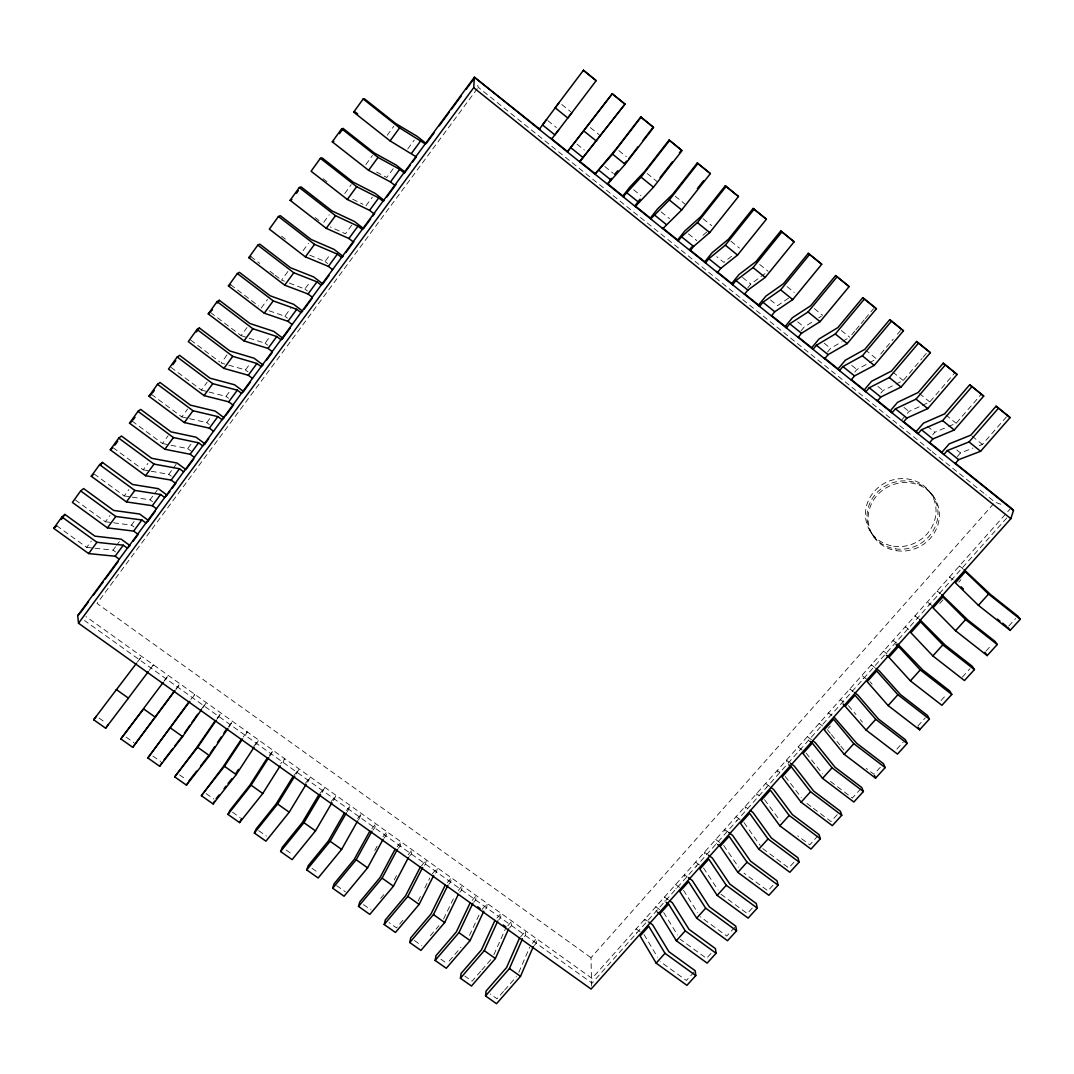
<?xml version="1.0" encoding="UTF-8"?>
<svg xmlns="http://www.w3.org/2000/svg" width="1074" height="1074" viewBox="0 0 1074 1074"><rect width="100%" height="100%" fill="white"/><g stroke="black" fill="none" stroke-linecap="round" stroke-linejoin="round"><path stroke-width="0.75" stroke-dasharray="5 3.75" d="M591.573 986.093L591.009 957.699L993.906 503.411M518.823 972.4L529.697 947.201M282.986 762.312L284.637 758.606L280.65 763.601M493.865 954.692L505.773 928.191M469.472 935.427L479.716 913.491M443.562 918.982L454.852 895.756M418.202 900.979L421.84 893.769M424.754 888.01L429.842 877.928M245.355 735.435L247.221 731.864L243.261 736.898M394.212 880.009L397.205 874.29M374.799 850.474L377.108 846.218M192.595 697.738L194.756 694.354L190.836 699.456M56.761 525.75L86.712 547.378L91.263 541.135M75.355 499.974L105.373 521.776L109.978 515.466M94.123 473.943L124.222 495.933L128.867 489.569M113.065 447.67L143.245 469.835L147.93 463.418M132.183 421.142L162.456 443.508L168.121 435.735M151.488 394.373L181.842 416.927L187.561 409.073M170.981 367.335L201.402 390.09L207.188 382.156M226.99 354.997L221.163 362.999L227.232 364.73M210.517 312.494L241.113 335.638L246.993 327.557M261.25 308.023L267.493 299.458M287.886 271.494L281.576 280.139L287.792 282.502M303.029 250.739L308.48 243.248M323.771 222.291L329.275 214.733M344.714 193.562L351.211 184.661M365.872 164.55L372.423 155.555M387.231 135.257L393.863 126.168M94.955 548.25L113.092 550.157L115.777 546.491M116.677 545.27L119.375 541.605M113.535 522.81L131.484 525.119L134.196 521.414M132.29 497.155L150.038 499.84L153.703 494.872M154.616 493.624L157.354 489.892M151.219 471.244L168.779 474.332L172.458 469.311M173.384 468.063L176.149 464.29M162.456 443.508L187.682 448.596L191.4 443.522M189.628 418.699L206.758 422.619L210.517 417.504M209.094 392.064L226.01 396.387L229.809 391.231M228.749 365.16L245.449 369.926L250.229 363.415M249.101 338.162L265.077 343.21L269.896 336.632M269.118 310.762L284.878 316.239L290.732 308.278M289.349 283.093L304.868 289.013L309.795 282.314M309.755 255.169L325.046 261.532L330.416 254.229M351.748 225.178L345.425 233.783L330.376 226.963M366.006 205.765L372.383 197.079M393.218 168.712L386.774 177.492L376.585 172.055M407.744 148.924L414.255 140.063M477.286 88.672L97.049 603.454L591.009 957.699M151.031 668.041L153.434 664.806L149.205 670.458M137.418 662.04L141.714 656.429L139.244 659.624M164.403 680.58L168.309 675.439L164.161 681.131M176.042 688.904L179.962 683.776L175.881 689.508M201.429 709.015L206.356 702.638L202.409 708.451M217.123 718.238L221.069 713.163L217.203 719.003M228.641 726.467L232.588 721.406L228.802 727.286M253.733 746.349L258.686 740.053L255.035 746.014M269.265 755.465L273.239 750.457L269.655 756.458M294.128 775.186L299.109 768.957L295.672 775.025M305.446 783.268L310.44 777.052L307.07 783.174M319.837 793.538L324.831 787.349L321.529 793.498M331.101 801.58L336.108 795.404L332.873 801.593M747.705 287.913L750.793 284.1L765.48 273.266M346.405 810.561L350.419 805.648L347.251 811.863M357.615 818.563L361.629 813.662L358.528 819.918M371.846 828.725L375.873 823.839L374.719 827.853L372.839 830.135M382.988 836.686L387.016 831.813L385.942 835.867L384.049 838.136M801.043 330.832L804.158 327.06L813.421 321.22M397.138 846.795L401.179 841.935L400.172 846.03L398.279 848.299M408.227 854.703L412.268 849.856L411.329 854.005L409.436 856.26M827.477 352.097L830.605 348.352L841.519 341.988M380.572 898.455L383.767 894.642M851.776 334.726L854.891 330.993M855.938 329.745L860.099 324.778M861.133 323.529L864.248 319.797M865.295 318.548L873.605 308.6M421.29 865.966L426.351 859.925L425.479 864.114L423.586 866.369M432.312 873.833L437.387 867.819L436.568 872.048L434.675 874.29M854.797 372.007L856.891 369.523L868.128 363.468M402.884 920.284L396.494 927.869L389.03 922.606M880.72 353.977L893.232 339.156M897.394 334.215L900.522 330.51M447.321 882.627L451.389 877.834L450.65 882.103L448.757 884.345M458.289 890.467L462.357 885.674L461.686 889.984L459.779 892.226M880.922 393.03L883.016 390.56L894.575 384.814M430.392 935.696L438.944 925.654M896.025 384.089L903.247 380.491L922.056 358.407M923.103 357.186L928.325 351.05M472.211 900.401L476.292 895.635L475.688 899.985L473.782 902.214M482.105 909.383L487.207 903.435L486.67 907.825L484.763 910.054M901.65 420.041L908.993 411.49L920.861 406.026M449.187 961.029L460.988 947.295M922.351 405.341L929.775 401.931L954.92 372.691M496.967 918.082L501.061 913.343L500.591 917.773L498.685 919.988M507.827 925.828L511.909 921.103L511.506 925.573L509.6 927.788M932.715 434.715L934.81 432.272L947 427.116M480.709 971.272L472.104 981.193L464.76 976.024M481.783 970.037L491.476 958.867M948.53 426.472L956.142 423.25L981.341 394.198M520.568 936.85L525.696 930.957L525.361 935.467L523.441 937.669M532.382 943.375L536.49 938.676L536.221 943.227L534.302 945.429M957.323 456.571L960.492 452.946L972.99 448.086M503.505 991.383L497.034 998.78L490.187 993.96M504.592 990.161L516.46 976.602M979.233 445.656L982.361 444.435L1007.613 415.584M1011.05 507.962L592.043 978.387L85.974 616.57M1006.781 517.937L592.056 983.126L84.51 620.517M828.229 728.32L830.309 725.997M939.763 603.454L943.012 599.802M958.76 582.175L960.948 579.732M694.113 971.983L686.393 980.468L660.08 961.472M710.961 953.47L706.504 958.357L680.137 939.213M734.656 927.412L726.789 936.058L700.369 916.753M752.297 908.013L747.262 913.544L720.775 894.092M772.998 885.258L767.91 890.843L744.027 873.202M793.874 862.315L788.746 867.94L762.151 848.178M818.039 835.747L809.769 844.835L797.767 835.881M837.237 814.642L830.967 821.529L812.28 807.473M860.798 788.746L852.367 798.009L829.625 780.798M880.331 767.266L873.967 774.273L866.302 768.434M896.817 749.142L903.247 742.067M917.733 726.145L925.305 717.821M941.012 700.557L946.476 694.556M962.317 677.144L970.023 668.659M986.026 651.072L991.584 644.964M1008.835 625.994L1015.574 618.584M703 235.246L706.732 232.024M731.609 256.243L723.876 262.418L716.747 256.673M788.598 298.116L777.563 305.647L769.722 299.337M818.71 317.877L821.355 316.212M842.875 341.196L848.326 338.015M869.524 362.703L876.545 358.917L865.939 350.339M86.712 547.378L93.304 548.076M105.373 521.776L111.911 522.608M124.222 495.933L130.679 496.9M143.245 469.835L149.635 470.962M181.842 416.927L188.071 418.35M201.402 390.09L207.55 391.661M241.113 335.638L247.503 337.666M1000.847 504.27L995.007 502.162L985.851 494.805M352.675 199.214L363.039 204.315M99.063 718.076L105.668 722.735M126.047 737.113L133.941 742.671M152.884 756.042L160.724 761.573M179.559 774.864L186.071 779.442M206.101 793.579L213.86 799.043M232.494 812.186L240.2 817.623M258.727 830.699L266.406 836.109M286.1 850.004L292.45 854.488M312.037 868.302L318.36 872.759M336.592 885.62L345.385 891.823M363.509 904.603L371.013 909.893M414.416 940.502L421.827 945.738M440.877 959.176L447.039 963.512M113.092 550.157L115.603 551.982M640.117 931.668L636.184 928.822L636.439 933.346M647.421 921.062L644.803 919.156L645.098 923.627M668.444 899.905L664.511 897.032L664.913 901.408M131.484 525.119L134.008 526.945M659.758 909.651L655.811 906.792L656.174 911.208M150.038 499.84L152.575 501.692M679.56 887.446L675.613 884.546L676.083 888.869M687.024 876.639L684.38 874.706L684.903 878.988M168.779 474.332L171.303 476.198M699.55 865.04L695.59 862.127L696.167 866.342M187.682 448.596L191.494 451.416M719.701 842.432L715.74 839.506L716.425 843.614M707.081 854.139L704.437 852.192L705.068 856.367M727.313 831.451L724.668 829.49L725.406 833.558M206.758 422.619L209.309 424.512M740.04 819.637L736.066 816.683L736.871 820.697M747.719 808.561L745.061 806.574L745.92 810.548M226.01 396.387L228.574 398.306M759.224 795.646L756.566 793.659L757.492 797.566M245.449 369.926L248.013 371.859M779.912 772.448L777.254 770.434L778.288 774.233M190.648 340.055L219.834 361.992M806.936 803.459L810.951 806.467M769.642 786.463L765.655 783.47L766.621 787.323M789.081 762.164L786.41 760.15L787.497 763.896M265.077 343.21L267.641 345.157M802.117 750.041L798.13 747.007L799.284 750.686M230.574 284.677L258.579 305.996M811.367 739.677L807.366 736.63L808.574 740.268M284.878 316.239L287.456 318.199M822.617 725.984L819.18 723.366L820.455 726.937M250.819 256.592L259.787 263.452M270.044 271.306L273.897 274.246M275.172 275.226L280.301 279.159M831.934 715.526L828.497 712.908L829.826 716.412M853.28 691.602L849.829 688.958L851.279 692.354M304.868 289.013L307.446 291M843.869 702.154L840.418 699.523L841.828 702.973M325.046 261.532L327.637 263.533M866.449 678.996L861.858 675.452L863.375 678.781M281.549 236.146L285.402 239.113M874.8 667.464L871.35 664.806L872.934 668.082M886.936 653.851L883.486 651.18L884.587 653.314M315.112 217.552L318.978 220.546M896.521 643.111L893.058 640.426L894.776 643.581M908.765 629.377L905.301 626.679L907.087 629.753M323.113 178.714L326.993 181.734M918.431 618.53L914.967 615.818L916.82 618.852M940.556 593.734L937.078 590.995L939.052 593.909M931.95 605.575L927.332 601.95L929.252 604.904M953.027 579.745L949.55 576.993L951.604 579.826M962.881 568.696L959.391 565.944L961.512 568.723M930.916 450.704L478.279 87.316L476.896 82.993M932.219 451.751L984.549 493.758M547.78 120.61L556.413 127.564M576.993 144.131L584.35 150.065M604.81 166.524L613.335 173.397M633.66 189.762L640.923 195.616M661.114 211.873L669.545 218.666M688.421 233.863L696.798 240.603M742.523 277.428L750.793 284.1M797.673 321.838L804.158 327.06M824.147 343.156L830.605 348.352M851.749 365.388L856.891 369.523M877.914 386.452L883.016 390.56M903.919 407.395L908.993 411.49M927.251 426.19L934.81 432.272M956.733 449.925L960.492 452.946M561.769 104.487L570.616 111.642M590.405 127.631L599.185 134.733M618.852 150.629L626.33 156.67M647.125 173.478L657.033 181.493M675.224 196.193L685.078 204.154M703.148 218.76L711.713 225.688M730.897 241.194L739.409 248.067M759.68 264.459L768.138 271.292M787.081 286.61L794.29 292.437M814.32 308.614L822.684 315.38M841.385 330.497L849.695 337.209M892.816 372.074L903.247 380.491M919.411 393.567L929.775 401.931M945.845 414.926L956.142 423.25M972.118 436.165L982.361 444.435M869.9 681.668L872.101 684.165M848.447 705.672L855.978 714.546M860.274 719.607L862.422 722.144M930.138 492.402L933.44 496.389M827.195 729.474L830.35 733.327M831.397 734.616L839.801 744.873M840.848 746.161L843.989 750.014M806.118 753.062L822.536 773.857M785.242 776.448L801.258 797.499M764.54 799.62L780.18 820.925M744.014 822.603L760.244 845.493M723.675 845.372L738.576 867.161M703.51 867.953L718.05 889.97M683.52 890.333L697.711 912.578M871.457 533.04L874.169 537.403M663.692 912.524L677.533 934.998M644.051 934.514L657.543 957.216M893.689 546.223A35.737 33.549 -26.7 0 0 934.205 500.189A35.737 33.549 -26.7 0 0 874.276 491.409A35.737 33.549 -26.7 0 0 893.689 546.223M896.602 550.707A36.086 33.844 -26.5 0 0 937.535 504.256A36.086 33.844 -26.5 0 0 877.042 495.396A36.086 33.844 -26.5 0 0 896.602 550.707M895.394 548.854A35.939 33.724 -26.6 0 0 936.152 502.578A35.939 33.724 -26.6 0 0 875.887 493.745A35.939 33.724 -26.6 0 0 895.394 548.854"/><path stroke-width="1.5" d="M954.826 462.787L1011.05 507.962L1013.48 510.432L1010.862 518.675L591.103 989.06L78.523 623.229L473.715 87.679L474.359 77.221L540.423 129.753M624.987 104.124L579.651 161.825L624.987 104.124L612.18 93.72L567.314 151.917L612.328 93.814M533.335 946.516L520.514 976.36L496.537 1003.707L485.529 995.947L486.079 991.06L506.552 967.58L519.548 938.018M508.633 928.889L495.369 958.518L471.473 986.039L460.41 978.239L461.095 973.433L481.501 949.805L494.926 920.458M483.81 911.168L470.103 940.582L446.274 968.278L435.145 960.438L435.963 955.712L456.316 931.937L470.184 902.791M458.128 894.803L444.676 922.553L420.927 950.423L409.744 942.529L410.698 937.884L430.996 913.961L445.294 885.03M433.735 875.417L419.128 904.415L395.447 932.46L384.197 924.526L385.298 919.975L405.529 895.891L420.27 867.174M408.496 857.401L393.433 886.184L369.832 914.404L358.515 906.429L359.75 901.959L379.928 877.726L395.125 849.225M383.109 839.277L367.59 867.846L344.069 896.24L332.685 888.225L334.068 883.835L354.178 859.469L369.832 831.169M357.588 821.06L341.613 849.413L318.159 877.995L306.721 869.927L308.251 865.631L328.282 841.09L344.405 813.018M331.933 802.748L315.488 830.873L292.115 859.63L280.609 851.521L282.287 847.305L302.25 822.617L318.83 794.773M485.529 995.947L509.465 968.52L522.488 938.77M306.13 784.329L289.215 812.226L265.922 841.17L254.35 833.008L256.176 828.9L276.072 804.05L293.121 776.421M460.41 978.239L484.267 950.638L497.732 921.103M267.278 757.976L249.745 785.376L229.917 810.373L227.943 814.401L239.583 822.603L241.489 818.536M435.145 960.438L458.934 932.662L472.829 903.328M409.744 942.529L433.453 914.578L447.804 885.459M384.197 924.526L407.838 896.401L422.646 867.497M241.288 739.422L223.271 766.594L201.388 795.686L213.095 803.943L214.464 801.285M358.515 906.429L382.076 878.129L397.34 849.44M332.685 888.225L356.179 859.75L371.899 831.276M215.149 720.775L196.649 747.705L174.686 776.864L186.46 785.161L187.923 782.57M306.721 869.927L330.134 841.264L346.325 813.018M280.609 851.521L303.942 822.684L320.602 794.653M551.808 138.895L558.883 129.551M254.35 833.008L277.602 803.996L294.732 776.193M188.863 702.02L147.836 757.949L159.664 766.286L162.026 762.486M239.583 822.603L262.781 793.471L280.193 765.816M227.943 814.401L251.115 785.201L268.728 757.626M213.095 803.943L236.213 774.623L254.108 747.195M235.824 773.508L238.495 769.414M201.388 795.686L224.479 766.299L242.576 738.966M210.209 753.317L214.787 746.564M217.525 742.51L221.177 737.1M223.929 733.045L226.668 728.991M186.46 785.161L209.497 755.666L227.876 728.467M163.248 682.339L120.825 738.912L132.733 747.303L174.082 691.468M174.686 776.864L197.683 747.289L216.29 720.198M184.5 733.059L190.125 725.017M192.004 722.346L197.629 714.304M159.664 766.286L182.62 736.589L201.496 709.632M147.836 757.949L189.843 701.322M119.268 559.218L115.16 556.238L88.672 553.58L53.7 528.327L61.903 516.956L64.923 514.433L94.901 536.141L121.161 539.175L129.967 545.565L127.39 548.183L123.268 545.203L96.915 542.289L61.903 516.956M80.657 490.925L115.777 516.473L141.849 519.964L145.97 522.971L148.467 520.46L139.633 514.016L113.643 510.432L83.597 488.549L80.657 490.925L72.388 502.404L107.454 527.871L133.659 531.093L137.767 534.087M156.455 508.74L152.32 505.72L126.41 501.907L91.25 476.238L99.6 464.653L102.433 462.411L132.572 484.481L158.267 488.643L167.114 495.141L164.725 497.517L160.59 494.483L134.814 490.415L99.6 464.653M175.304 483.152L171.155 480.105L145.554 475.715L110.286 449.818L118.717 438.125L121.456 436.031L151.676 458.289L177.076 463.042L185.95 469.593M194.327 457.336L190.165 454.262L164.859 449.268L129.498 423.156L138.022 411.342L140.654 409.395L170.954 431.842L196.059 437.199L204.946 443.804L202.758 445.898L198.596 442.81L173.424 437.548L138.022 411.342M213.525 431.265L209.363 428.164L184.366 422.565L148.91 396.239L157.502 384.304L160.039 382.505L190.42 405.14L215.203 411.1L224.13 417.773L222.036 419.719L217.861 416.605L192.998 410.738L157.502 384.304M250.457 382.035L243.503 391.486L234.548 384.774L210.074 378.196L179.613 355.36L177.183 357.011L168.497 369.053L204.047 395.621L228.735 401.837L232.91 404.952M197.039 329.45L232.736 356.34L256.941 363.482L261.143 366.637L263.036 364.972L254.068 358.206L229.917 350.997L199.361 327.959L197.039 329.45L188.272 341.613L223.929 368.409L248.282 375.256L252.471 378.397M272.219 351.601L268.017 348.419L243.999 340.928L208.249 313.903L217.096 301.619L219.311 300.29L249.947 323.516L273.763 331.369L282.757 338.203L280.972 339.72L276.77 336.524L252.887 328.751L217.096 301.619M292.155 324.536L287.953 321.327L264.258 313.178L228.413 285.926L237.354 273.521L239.462 272.353L270.165 295.793L293.645 304.291L302.667 311.178L300.988 312.547L296.773 309.325L273.239 300.895L237.354 273.521M312.279 297.216L308.063 293.981L284.717 285.174L248.779 257.666L257.8 245.141L259.787 244.147L290.584 267.788L313.729 276.958L322.764 283.898L321.193 285.12L316.978 281.871L293.779 272.756L257.8 245.141M278.448 216.492L314.534 244.348L337.37 254.149L341.599 257.411L343.062 256.364L334.001 249.356L311.205 239.502L280.327 215.659L278.448 216.492L269.346 229.138L305.378 256.887L328.375 266.379L332.604 269.641M353.118 241.784L348.875 238.495L326.241 228.319L290.114 200.314L299.31 187.547L301.069 186.889L332.041 210.947L354.46 221.499L363.549 228.561L362.207 229.46L357.964 226.158L335.491 215.659L299.31 187.547M320.374 158.321L356.662 186.675L378.746 197.885L383.002 201.214L384.224 200.489L375.121 193.36L353.064 182.11L322.012 157.838L320.374 158.321L311.084 171.222L347.318 199.469L369.577 210.356L373.833 213.672M395.903 184.647L394.735 185.292L390.48 181.936L368.597 170.323L332.269 141.822L341.653 128.799L343.17 128.491L374.302 152.991L395.984 164.953L405.113 172.149M415.866 156.616L390.09 140.895L353.668 112.139L363.146 98.983L364.542 98.862L395.756 123.577L417.048 136.277L426.203 143.527L425.223 143.916L399.622 127.86L363.146 98.983M61.299 519.467L64.923 514.433M100.594 464.975L102.433 462.411M114.931 445.079L117.724 441.199M133.122 419.84L135.015 417.222M152.441 393.057L154.334 390.412M172.887 364.677L175.774 360.689M196.461 331.987L199.361 327.959M212.464 309.782L208.249 313.903M217.364 303.002L219.311 300.29M296.491 193.239L298.33 190.702M339.438 133.673L343.17 128.491M132.733 747.303L174.968 690.703M88.672 553.58L96.915 542.289M107.454 527.871L115.777 516.473M126.41 501.907L134.814 490.415M145.554 475.715L154.025 464.102L179.506 468.761L183.654 471.822M164.859 449.268L173.424 437.548M184.366 422.565L192.998 410.738M204.047 395.621L212.773 383.673L237.314 390.171L241.489 393.299L243.489 391.5M223.929 368.409L232.736 356.34M243.999 340.928L252.887 328.751M264.258 313.178L273.239 300.895M284.717 285.174L293.779 272.756M305.378 256.887L314.534 244.348M326.241 228.319L335.491 215.659M347.318 199.469L356.662 186.675M368.597 170.323L378.035 157.422L399.743 169.343L404.012 172.713M390.09 140.895L399.622 127.86M115.16 556.238L123.268 545.203M133.659 531.093L141.849 519.964M152.32 505.72L160.59 494.483M171.155 480.105L179.506 468.761M190.165 454.262L198.596 442.81M209.363 428.164L217.861 416.605M228.735 401.837L237.314 390.171M248.282 375.256L256.941 363.482M268.017 348.419L276.77 336.524M287.953 321.327L296.773 309.325M308.063 293.981L316.978 281.871M328.375 266.379L337.37 254.149M348.875 238.495L357.964 226.158M369.577 210.356L378.746 197.885M390.48 181.936L399.743 169.343M411.584 153.246L420.941 140.533M78.523 623.229L77.69 615.644L474.359 77.221L1013.48 510.432M80.523 612.677L88.471 601.883M93.438 595.144L103.373 581.652M105.359 578.953L118.288 561.42M133.189 541.189L138.157 534.449M148.091 520.957L155.059 511.519M167.974 493.986L169.96 491.288M171.947 488.589L175.921 483.193M186.849 468.358L193.817 458.92M204.745 444.086L208.718 438.689M225.607 415.759L233.568 404.965M266.352 360.461L272.326 352.366M282.261 338.874L290.208 328.094M304.117 309.205L312.078 298.424M323.005 283.576L328.966 275.494M345.855 252.565L353.816 241.771M363.75 228.279L370.705 218.841M372.691 216.143L374.678 213.444M386.613 197.267L395.554 185.117M404.495 172.981L410.456 164.886M412.443 162.201L416.417 156.804M426.365 143.312L434.312 132.518M439.279 125.779L449.214 112.287M451.201 109.588L461.135 96.11M466.116 89.357L473.07 79.919M559.245 102.446L542.477 124.92L554.896 134.894L571.878 112.663M105.641 728.199L128.424 698.127L116.408 689.615L93.666 719.768L105.641 728.199L108.313 724.601M127.806 698.865L148.293 671.666M583.424 70.293L555.151 107.789L567.851 118.046L596.164 80.657L583.424 70.293L596.164 80.657M546.545 119.617L539.47 128.987M120.825 738.912L143.661 708.947L155.596 717.419M115.885 690.394L136.519 663.249M641.044 117.187L612.583 154.173L595.251 173.813L616.355 148.615L640.722 116.959L653.623 127.43L625.122 164.295L607.535 184.231L611.495 178.338M93.666 719.768L96.418 716.21M164 759.949L172.833 748.511M174.807 745.974L181.681 737.086M628.827 158.684L637.969 146.856M643.058 140.278L653.22 127.135L640.722 116.959M669.585 140.425L641.03 177.129L623.081 196.73L622.88 196.018L630.022 186.836L644.642 171.478L669.089 140.036L682.084 150.588L653.502 187.198L635.271 206.517M634.989 205.752L640.091 199.2M188.662 781.281L196.555 771.172M200.502 766.124L208.383 756.029M660.094 177.572L672.337 161.905M679.466 152.763L681.507 150.159L669.089 140.036M697.939 163.503L669.303 199.965L650.723 218.935L650.347 218.089L657.503 208.974L672.754 194.193L697.268 162.98L710.37 173.612L681.695 209.954L662.819 228.655L662.376 227.769M216.143 798.707L219.109 794.935M224.05 788.665L226.037 786.155M228.01 783.644L231.971 778.637M697.348 188.594L703.483 180.808M726.118 186.446L697.402 222.64L681.534 236.763L678.177 240.992L677.64 240.026L684.823 230.964L700.691 216.773L725.286 185.775L738.469 196.488L709.713 232.575L693.562 246.443L690.206 250.658M689.602 249.638L691.656 247.06M754.123 209.229L725.326 245.181L708.84 258.727L705.47 262.929L704.786 261.841L711.981 252.833L728.467 239.22L753.116 208.437L766.393 219.217L737.556 255.062L720.802 268.352L717.432 272.541L716.667 271.386M781.953 231.89L753.075 267.587L735.972 280.556L732.602 284.731L731.756 283.509L738.979 274.568L756.056 261.519L780.785 230.95L794.142 241.811L765.225 277.401L747.866 290.114L744.483 294.276M809.621 254.404L780.65 289.846L762.956 302.25L759.573 306.399L758.566 305.056L765.802 296.182L783.483 283.697L808.279 253.33L821.731 264.258L792.733 299.606L774.77 311.755L771.387 315.89M837.102 276.77L808.064 311.97L789.766 323.824L786.369 327.946L785.215 326.483L792.478 317.649L810.736 305.728L835.599 275.575L849.145 286.57L820.066 321.663L801.513 333.276L798.116 337.37M864.422 299.002L835.304 333.974L816.428 345.264L813.018 349.345L811.702 347.761L818.992 339.008L837.827 327.624L862.758 297.673L876.384 308.748L847.238 343.599L828.094 354.648L824.698 358.729M891.568 321.099L862.368 355.83L842.915 366.57L839.506 370.637L838.042 368.932L845.345 360.22L864.758 349.386L889.742 319.649L903.462 330.779L874.236 365.402L854.528 375.913L851.105 379.954M918.552 343.062L889.285 377.551L869.255 387.754L865.832 391.795L864.221 389.969L871.538 381.324L891.514 371.013L916.565 341.478L930.366 352.688L901.073 387.07L880.787 397.031L877.364 401.058M945.362 364.892L916.028 399.139L895.434 408.818L892.011 412.819L890.252 410.886L897.582 402.294L918.122 392.52L943.227 363.187L957.109 374.45L927.748 408.603L906.899 418.041L903.476 422.042M972.024 386.586L942.61 420.605L921.465 429.748L918.028 433.735L916.122 431.681L923.465 423.143L944.556 413.893L969.741 384.747L983.703 396.091L954.249 430.003L932.863 438.917L929.426 442.891M998.511 408.147L969.03 441.938L947.335 450.556L943.885 454.517L941.844 452.342L949.215 443.871L970.842 435.131L996.081 406.187L1010.124 417.598L980.602 451.281L958.666 459.672L955.216 463.619M669.76 900.858L672.391 902.778L689.011 929.346L715.405 948.57L716.089 953.282L707.135 963.123L676.325 940.757L659.852 913.88L668.605 904.093L666.135 902.294M720.13 846.366L729.112 836.31L747.048 862.221L778.086 885.204L768.89 895.3L737.878 872.397L720.13 846.366L717.66 844.526M788.746 764.836L791.229 766.715L782.02 777.039L801.11 802.197L832.323 825.651L841.761 815.287L840.365 811.206L813.636 791.055L794.398 766.192L790.41 763.171M809.823 741.208L812.32 743.101L803.016 753.518L822.563 778.368L853.843 802.023L863.375 791.551L861.845 787.591L835.062 767.266L815.367 742.711L812.696 740.684M845.574 705.846L855.038 695.24L875.753 719.325L907.181 743.436L897.475 754.096L866.074 730.065L843.077 703.926M897.676 644.011L922.741 669.961L949.752 690.958L951.806 694.435L941.925 705.296L910.39 680.862L888.91 657.301L898.549 646.508L896.025 644.561M656.16 963.136L665.007 953.309L648.777 926.298L640.104 936.004L656.16 963.136L686.917 985.328L695.791 975.581L695.214 970.762L668.874 951.698L652.67 924.862L648.736 922.002M676.325 940.757L685.252 930.836L668.605 904.093M696.664 918.176L705.672 908.174L688.595 881.7L679.775 891.568L696.664 918.176L727.541 940.717L736.576 930.796L735.784 926.177L709.323 906.805L692.287 880.505L688.34 877.606M717.177 895.394L726.266 885.298L708.759 859.106L699.872 869.067L717.177 895.394L748.135 918.109L757.251 908.094L756.324 903.583L729.823 884.063L712.357 858.045L708.397 855.119M737.878 872.397L747.048 862.221M758.768 849.212L768.017 838.942L749.639 813.313L740.577 823.463L758.768 849.212L789.846 872.289L799.123 862.1L797.969 857.804L771.36 837.975L753.022 812.521L750.364 810.534M779.845 825.812L789.175 815.448L770.34 790.115L761.211 800.345L779.845 825.812L810.991 849.078L820.348 838.794L819.073 834.605L792.397 814.616L773.616 789.457L770.957 787.457M801.11 802.197L810.534 791.739L791.229 766.715M822.563 778.368L832.068 767.816L812.32 743.101M844.218 754.324L853.817 743.678L833.585 719.285L824.201 729.783L844.218 754.324L875.565 778.167L885.177 767.601L883.526 763.762L856.69 743.275L834.23 717.284M866.074 730.065L875.753 719.325M888.131 705.578L897.891 694.73L876.693 670.981L867.148 681.681L888.131 705.578L919.599 729.81L929.399 719.056L927.466 715.445L900.522 694.623L879.405 671.022L875.954 668.364M910.39 680.862L920.243 669.921L898.549 646.508M932.85 655.919L942.797 644.87L920.593 621.806L910.873 632.707L932.85 655.919L964.452 680.554L974.427 669.599L972.225 666.242L945.174 645.085L919.599 619.443M955.524 630.747L965.566 619.604L997.249 644.534L987.181 655.596L955.524 630.747L933.024 607.884L942.851 596.889L965.566 619.604M978.401 605.333L988.536 594.083L1020.3 619.228L1010.137 630.384L978.401 605.333L955.39 582.82L965.298 571.73L988.536 594.083M614.556 174.377L617.845 170.753M624.437 163.517L626.625 161.1M77.69 615.644L79.583 613.67M53.7 528.327L56.761 525.75M91.25 476.238L93.17 474.708M110.286 449.818L112.139 448.382M129.498 423.156L132.183 421.142M148.91 396.239L151.488 394.373M228.413 285.926L230.574 284.677M248.779 257.666L250.819 256.592M290.114 200.314L291.927 199.576M332.269 141.822L333.839 141.446M353.668 112.139L355.105 111.938L357.709 113.978M170.753 728.172L182.62 736.589M197.683 747.289L209.497 755.666M224.479 766.299L236.213 774.623M251.115 785.201L262.781 793.471M277.602 803.996L289.215 812.226M303.942 822.684L315.488 830.873M330.134 841.264L341.613 849.413M356.179 859.75L367.59 867.846M382.076 878.129L393.433 886.184M407.838 896.401L419.128 904.415M433.453 914.578L444.676 922.553M458.934 932.662L470.103 940.582M484.267 950.638L495.369 958.518M509.465 968.52L520.514 976.36M477.715 906.805L480.145 908.55M503.182 924.996L505.908 926.943M665.007 953.309L695.791 975.581M657.395 912.095L659.852 913.88M685.252 930.836L716.089 953.282M705.672 908.174L736.576 930.796M118.717 438.125L154.025 464.102M726.266 885.298L757.251 908.094M728.628 832.431L732.602 835.384L750.498 861.12L777.052 880.801L778.086 885.204M768.017 838.942L799.123 862.1M177.183 357.011L212.773 383.673M789.175 815.448L820.348 838.794M810.534 791.739L841.761 815.287M832.068 767.816L863.375 791.551M853.817 743.678L885.177 767.601M854.421 692.488L857.871 695.133L878.505 719.07L905.395 739.704L907.181 743.436M897.891 694.73L929.399 719.056M920.243 669.921L951.806 694.435M886.399 655.355L888.91 657.301M710.37 173.612L697.268 162.98M942.797 644.87L974.427 669.599M738.469 196.488L725.286 185.775M941.71 594.647L967.808 619.966L994.913 641.299L997.249 644.534M341.653 128.799L378.035 157.422M766.393 219.217L753.116 208.437M997.37 619.067L999.961 621.108M1002.552 623.148L1006.419 626.209M794.142 241.811L780.785 230.95M964.036 569.623L990.644 594.607L1017.816 616.114L1020.3 619.228M821.731 264.258L808.279 253.33M849.145 286.57L835.599 275.575M876.384 308.748L862.758 297.673M903.462 330.779L889.742 319.649M930.366 352.688L916.565 341.478M957.109 374.45L943.227 363.187M983.703 396.091L969.741 384.747M1010.124 417.598L996.081 406.187M550.881 138.157L567.878 151.81M579.638 161.275L595.332 173.881M607.092 183.332L624.088 196.985M635.848 206.45L651.542 219.056M662 227.46L677.681 240.066M689.454 249.517L706.45 263.17M716.908 271.574L732.589 284.18M744.363 293.645L760.043 306.251M771.803 315.702L786.195 327.261M797.955 336.712L812.333 348.271M824.107 357.723L838.485 369.281M851.548 379.793L864.624 390.292M876.397 399.756L892.078 412.362M903.852 421.813L918.23 433.372M929.99 442.824L941.764 452.275M473.715 87.679L1010.862 518.675M570.63 147.568L582.967 157.489M598.607 170.068L610.864 179.922M626.424 192.434L638.6 202.234M654.066 214.666L666.175 224.412M681.534 236.763L693.562 246.443M708.84 258.727L720.802 268.352M735.972 280.556L747.866 290.114M762.956 302.25L774.77 311.755M789.766 323.824L801.513 333.276M816.428 345.264L828.094 354.648M842.915 366.57L854.528 375.913M869.255 387.754L880.787 397.031M895.434 408.818L906.899 418.041M921.465 429.748L932.863 438.917M947.335 450.556L958.666 459.672M583.961 131.055L596.58 141.244M612.583 154.173L625.122 164.295M641.03 177.129L653.502 187.198M669.303 199.965L681.695 209.954M697.402 222.64L709.713 232.575M725.326 245.181L737.556 255.062M753.075 267.587L765.225 277.401M780.65 289.846L792.733 299.606M808.064 311.97L820.066 321.663M835.304 333.974L847.238 343.599M862.368 355.83L874.236 365.402M889.285 377.551L901.073 387.07M916.028 399.139L927.748 408.603M942.61 420.605L954.249 430.003M969.03 441.938L980.602 451.281M612.18 93.72L624.759 103.963M961.096 586.766L963.391 589.008M1007.721 627.229L1010.137 630.384M984.912 652.294L987.181 655.596M918.351 727.366L919.599 729.81M874.491 775.562L875.565 778.167"/></g></svg>
